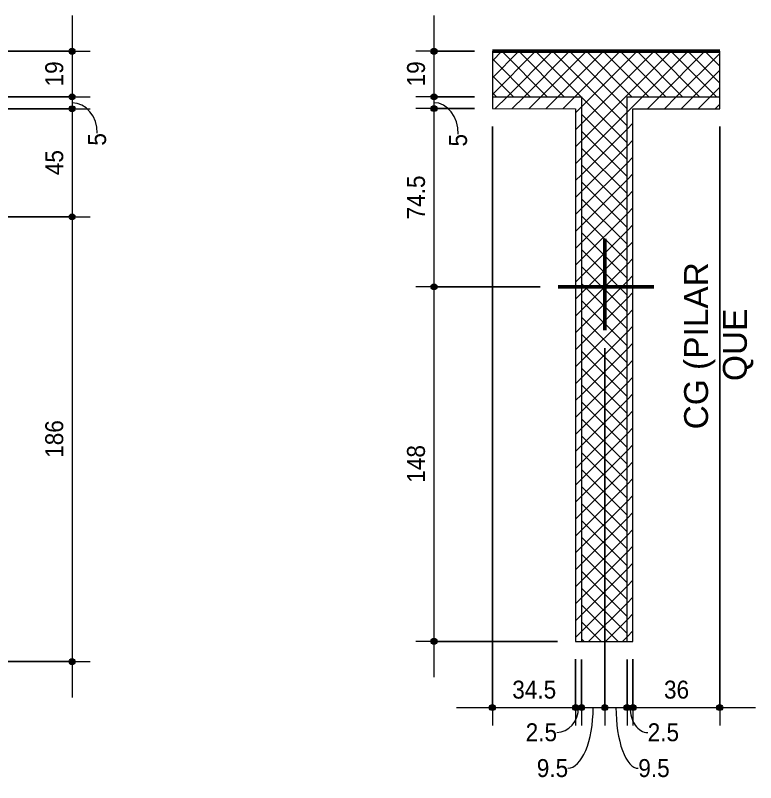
# Model space of a CAD drawing. Extents: x -1981 to 38708, y -3196 to 88064.
# Drawn here: x 19089.4 to 19398.8, y 401.6 to 722.2 of the extents above; entities that cross this region are included whole.
import ezdxf

# ---------------------------------------------------------------- set-up
doc = ezdxf.new("R2010")
doc.units = 0
doc.linetypes.add('Hidden', pattern=[0.714375, 0.47625, -0.238125])
doc.linetypes.add('Traço', pattern=[0.635, 0.3175, -0.3175])
for name, color, linetype, lineweight in [('A-ANNO-DIMS', 7, 'Continuous', 9), ('A-ANNO-DIMS-50', 7, 'Continuous', 9), ('A-DETL', 7, 'Hidden', 18), ('A-DETL-GENF', 7, 'Continuous', 18), ('A-DETL-MEDM', 7, 'Continuous', 50), ('G-ANNO-TEXT', 7, 'Continuous', 9), ('S-COLS', 7, 'Continuous', 25), ('S-COLS-HDLN', 7, 'Traço', 18)]:
    doc.layers.add(name, color=color, linetype=linetype, lineweight=lineweight)
doc.styles.add('Arial_1', font='arial.ttf', dxfattribs={"width": 0.9, "height": 7.5})
doc.styles.add('Arial_3', font='arial.ttf', dxfattribs={"height": 10})
doc.dimstyles.new('PED_1_5mm_ESQ_1', dxfattribs={"dimscale": 30.48, "dimtxt": 7.651945, "dimasz": 0.328084, "dimexe": 0.246063, "dimexo": 0.246063, "dimgap": 0.049213, "dimtad": 1, "dimdec": 1, "dimrnd": 0.5, "dimdsep": 46, "dimtxsty": 'Arial_1', "dimblk1": 'DOTSMALL', "dimblk2": 'DOTSMALL', "dimsah": 1, "dimcen": 0.09, "dimdle": 0.492126, "dimazin": 0, "dimtfac": 1, "dimtdec": 4, "dimtix": 1, "dimtmove": 1, "dimatfit": 3, "dimfxl": 1, "dimtvp": 1, "dimtolj": 1, "dimtzin": 0, "dimarcsym": 2})
doc.dimstyles.new('PED_1_5mm_ESQ_3', dxfattribs={"dimscale": 30.48, "dimtxt": 7.651945, "dimasz": 0.328084, "dimexe": 0.246063, "dimexo": 0.246063, "dimgap": 0.049213, "dimtad": 1, "dimdec": 1, "dimrnd": 0.5, "dimdsep": 46, "dimtxsty": 'Arial_1', "dimblk1": 'DOTSMALL', "dimblk2": 'DOTSMALL', "dimsah": 1, "dimcen": 0.09, "dimdle": 0.492126, "dimazin": 0, "dimtfac": 1, "dimtdec": 4, "dimtix": 1, "dimtmove": 0, "dimatfit": 3, "dimfxl": 1, "dimtvp": 1, "dimtolj": 1, "dimtzin": 0, "dimarcsym": 2})

# ---------------------------------------------------------------- blocks, each defined once
blk = doc.blocks.new('DIMBLOCK422-DT D 002 - DETALHE P3')
at = {"layer": 'A-ANNO-DIMS-50', "transparency": 16777216}
h = blk.add_hatch(color=256, dxfattribs=at)
edge = h.paths.add_edge_path(flags=0)
edge.add_arc((19113.15, 707.12), 1.25, 0, 360)
h = blk.add_hatch(color=256, dxfattribs=at)
edge = h.paths.add_edge_path(flags=0)
edge.add_arc((19113.15, 688.12), 1.25, 0, 360)
for p, q in [((19113.15, 722.12), (19113.15, 688.12)), ((19064.99, 707.12), (19120.65, 707.12)), ((19113.15, 707.12), (19064.99, 707.12)), ((19064.99, 688.12), (19120.65, 688.12)), ((19113.15, 688.12), (19064.99, 688.12))]:
    blk.add_line(p, q, dxfattribs=at)
for centre in [(19113.15, 707.12), (19113.15, 688.12)]:
    blk.add_circle(centre, 1.25, dxfattribs=at)
at = {"layer": 'A-ANNO-DIMS-50', "color": 0, "transparency": 16777216, "insert": (19101.92, 692.44), "char_height": 7.5, "width": 12.4315, "attachment_point": 1, "rotation": 90, "line_spacing_factor": 0.941778, "style": 'Arial_1'}
blk.add_mtext('19', dxfattribs=at)
blk = doc.blocks.new('_DotSmall')
at = {"color": 0, "linetype": 'ByBlock', "const_width": 0.5}
blk.add_lwpolyline([(-0.0625, 0, 1), (0.0625, 0, 1)], format="xyb", close=True, dxfattribs=at)
blk = doc.blocks.new('DIMBLOCK423-DT D 002 - DETALHE P3')
at = {"layer": 'A-ANNO-DIMS-50', "transparency": 16777216}
h = blk.add_hatch(color=256, dxfattribs=at)
edge = h.paths.add_edge_path(flags=0)
edge.add_arc((19113.15, 688.12), 1.25, 0, 360)
h = blk.add_hatch(color=256, dxfattribs=at)
edge = h.paths.add_edge_path(flags=0)
edge.add_arc((19113.15, 683.12), 1.25, 0, 360)
for p, q in [((19064.99, 688.12), (19120.65, 688.12)), ((19113.15, 688.12), (19064.99, 688.12)), ((19113.15, 688.12), (19113.15, 683.12)), ((19065, 683.12), (19120.65, 683.12)), ((19113.15, 683.12), (19065, 683.12))]:
    blk.add_line(p, q, dxfattribs=at)
for centre in [(19113.15, 688.12), (19113.15, 683.12)]:
    blk.add_circle(centre, 1.25, dxfattribs=at)
blk.add_ellipse((19113.15, 672.88), major_axis=(0, 12.74), ratio=0.826134, start_param=4.712389, end_param=6.283185, dxfattribs=at)
at = {"layer": 'A-ANNO-DIMS-50', "color": 0, "transparency": 16777216, "insert": (19119.83, 667.7), "char_height": 7.5, "width": 6.2157, "attachment_point": 1, "rotation": 90, "line_spacing_factor": 0.941778, "style": 'Arial_1'}
blk.add_mtext('5', dxfattribs=at)
blk = doc.blocks.new('DIMBLOCK424-DT D 002 - DETALHE P3')
at = {"layer": 'A-ANNO-DIMS-50', "transparency": 16777216}
h = blk.add_hatch(color=256, dxfattribs=at)
edge = h.paths.add_edge_path(flags=0)
edge.add_arc((19113.15, 683.12), 1.25, 0, 360)
h = blk.add_hatch(color=256, dxfattribs=at)
edge = h.paths.add_edge_path(flags=0)
edge.add_arc((19113.15, 637.98), 1.25, 0, 360)
for p, q in [((19065, 683.12), (19120.65, 683.12)), ((19113.15, 683.12), (19065, 683.12)), ((19113.15, 683.12), (19113.15, 637.98)), ((19048.86, 637.98), (19120.65, 637.98)), ((19113.15, 637.98), (19048.86, 637.98))]:
    blk.add_line(p, q, dxfattribs=at)
for centre in [(19113.15, 683.12), (19113.15, 637.98)]:
    blk.add_circle(centre, 1.25, dxfattribs=at)
at = {"layer": 'A-ANNO-DIMS-50', "color": 0, "transparency": 16777216, "insert": (19101.92, 655.37), "char_height": 7.5, "width": 12.4315, "attachment_point": 1, "rotation": 90, "line_spacing_factor": 0.941778, "style": 'Arial_1'}
blk.add_mtext('45', dxfattribs=at)
blk = doc.blocks.new('DIMBLOCK425-DT D 002 - DETALHE P3')
at = {"layer": 'A-ANNO-DIMS-50', "transparency": 16777216}
h = blk.add_hatch(color=256, dxfattribs=at)
edge = h.paths.add_edge_path(flags=0)
edge.add_arc((19113.15, 637.98), 1.25, 0, 360)
h = blk.add_hatch(color=256, dxfattribs=at)
edge = h.paths.add_edge_path(flags=0)
edge.add_arc((19113.15, 452.12), 1.25, 0, 360)
for p, q in [((19048.86, 637.98), (19120.65, 637.98)), ((19113.15, 637.98), (19048.86, 637.98)), ((19113.15, 637.98), (19113.15, 437.12)), ((19031.25, 452.12), (19120.65, 452.12)), ((19113.15, 452.12), (19031.25, 452.12))]:
    blk.add_line(p, q, dxfattribs=at)
for centre in [(19113.15, 637.98), (19113.15, 452.12)]:
    blk.add_circle(centre, 1.25, dxfattribs=at)
at = {"layer": 'A-ANNO-DIMS-50', "color": 0, "transparency": 16777216, "insert": (19101.92, 537.28), "char_height": 7.5, "width": 18.6472, "attachment_point": 1, "rotation": 90, "line_spacing_factor": 0.941778, "style": 'Arial_1'}
blk.add_mtext('186', dxfattribs=at)
blk = doc.blocks.new('DIMBLOCK434-DT D 003 - DETALHE P4')
at = {"layer": 'A-ANNO-DIMS-50', "transparency": 16777216}
h = blk.add_hatch(color=256, dxfattribs=at)
edge = h.paths.add_edge_path(flags=0)
edge.add_arc((19288.75, 432.93), 1.25, 0, 360)
h = blk.add_hatch(color=256, dxfattribs=at)
edge = h.paths.add_edge_path(flags=0)
edge.add_arc((19323.5, 432.93), 1.25, 0, 360)
for p, q in [((19288.75, 675.7), (19288.75, 425.43)), ((19288.75, 432.93), (19288.75, 675.7)), ((19323.5, 453.08), (19323.5, 425.43)), ((19323.5, 432.93), (19323.5, 453.08)), ((19273.75, 432.93), (19323.5, 432.93))]:
    blk.add_line(p, q, dxfattribs=at)
for centre in [(19288.75, 432.93), (19323.5, 432.93)]:
    blk.add_circle(centre, 1.25, dxfattribs=at)
at = {"layer": 'A-ANNO-DIMS-50', "color": 0, "transparency": 16777216, "insert": (19297.06, 444.17), "char_height": 7.5, "width": 21.7551, "attachment_point": 1, "line_spacing_factor": 0.941778, "style": 'Arial_1'}
blk.add_mtext('34.5', dxfattribs=at)
blk = doc.blocks.new('DIMBLOCK435-DT D 003 - DETALHE P4')
at = {"layer": 'A-ANNO-DIMS-50', "transparency": 16777216}
h = blk.add_hatch(color=256, dxfattribs=at)
edge = h.paths.add_edge_path(flags=0)
edge.add_arc((19323.5, 432.93), 1.25, 0, 360)
h = blk.add_hatch(color=256, dxfattribs=at)
edge = h.paths.add_edge_path(flags=0)
edge.add_arc((19326, 432.93), 1.25, 0, 360)
for p, q in [((19323.5, 453.08), (19323.5, 425.43)), ((19323.5, 432.93), (19323.5, 453.08)), ((19326, 453.05), (19326, 425.43)), ((19326, 432.93), (19326, 453.05)), ((19323.5, 432.93), (19326, 432.93))]:
    blk.add_line(p, q, dxfattribs=at)
for centre in [(19323.5, 432.93), (19326, 432.93)]:
    blk.add_circle(centre, 1.25, dxfattribs=at)
blk.add_ellipse((19315.61, 432.93), major_axis=(0, 10.42), ratio=0.877511, start_param=3.141593, end_param=4.712389, dxfattribs=at)
at = {"layer": 'A-ANNO-DIMS-50', "color": 0, "transparency": 16777216, "insert": (19302.66, 426.36), "char_height": 7.5, "width": 15.5393, "attachment_point": 1, "line_spacing_factor": 0.941778, "style": 'Arial_1'}
blk.add_mtext('2.5', dxfattribs=at)
blk = doc.blocks.new('DIMBLOCK436-DT D 003 - DETALHE P4')
at = {"layer": 'A-ANNO-DIMS-50', "transparency": 16777216}
h = blk.add_hatch(color=256, dxfattribs=at)
edge = h.paths.add_edge_path(flags=0)
edge.add_arc((19326, 432.93), 1.25, 0, 360)
h = blk.add_hatch(color=256, dxfattribs=at)
edge = h.paths.add_edge_path(flags=0)
edge.add_arc((19335.73, 432.93), 1.25, 0, 360)
for p, q in [((19335.73, 583.14), (19335.73, 425.43)), ((19335.73, 432.93), (19335.73, 583.14)), ((19326, 453.05), (19326, 425.43)), ((19326, 432.93), (19326, 453.05)), ((19326, 432.93), (19335.73, 432.93))]:
    blk.add_line(p, q, dxfattribs=at)
for centre in [(19326, 432.93), (19335.73, 432.93)]:
    blk.add_circle(centre, 1.25, dxfattribs=at)
blk.add_ellipse((19320.25, 432.93), major_axis=(0, 25.38), ratio=0.418024, start_param=3.141593, end_param=4.712389, dxfattribs=at)
at = {"layer": 'A-ANNO-DIMS-50', "color": 0, "transparency": 16777216, "insert": (19307.3, 411.4), "char_height": 7.5, "width": 15.5393, "attachment_point": 1, "line_spacing_factor": 0.941778, "style": 'Arial_1'}
blk.add_mtext('9.5', dxfattribs=at)
blk = doc.blocks.new('DIMBLOCK437-DT D 003 - DETALHE P4')
at = {"layer": 'A-ANNO-DIMS-50', "transparency": 16777216}
h = blk.add_hatch(color=256, dxfattribs=at)
edge = h.paths.add_edge_path(flags=0)
edge.add_arc((19335.73, 432.93), 1.25, 0, 360)
h = blk.add_hatch(color=256, dxfattribs=at)
edge = h.paths.add_edge_path(flags=0)
edge.add_arc((19345, 432.93), 1.25, 0, 360)
for p, q in [((19335.73, 583.14), (19335.73, 425.43)), ((19335.73, 432.93), (19335.73, 583.14)), ((19345, 453.05), (19345, 425.43)), ((19345, 432.93), (19345, 453.05)), ((19335.73, 432.93), (19345, 432.93))]:
    blk.add_line(p, q, dxfattribs=at)
for centre in [(19335.73, 432.93), (19345, 432.93)]:
    blk.add_circle(centre, 1.25, dxfattribs=at)
blk.add_ellipse((19349.72, 432.93), major_axis=(0, 25.38), ratio=0.36839, start_param=1.570796, end_param=3.141593, dxfattribs=at)
at = {"layer": 'A-ANNO-DIMS-50', "color": 0, "transparency": 16777216, "insert": (19349.72, 411.4), "char_height": 7.5, "width": 15.5393, "attachment_point": 1, "line_spacing_factor": 0.941778, "style": 'Arial_1'}
blk.add_mtext('9.5', dxfattribs=at)
blk = doc.blocks.new('DIMBLOCK438-DT D 003 - DETALHE P4')
at = {"layer": 'A-ANNO-DIMS-50', "transparency": 16777216}
h = blk.add_hatch(color=256, dxfattribs=at)
edge = h.paths.add_edge_path(flags=0)
edge.add_arc((19345, 432.93), 1.25, 0, 360)
h = blk.add_hatch(color=256, dxfattribs=at)
edge = h.paths.add_edge_path(flags=0)
edge.add_arc((19347.5, 432.93), 1.25, 0, 360)
for p, q in [((19345, 453.05), (19345, 425.43)), ((19345, 432.93), (19345, 453.05)), ((19347.5, 453.08), (19347.5, 425.43)), ((19347.5, 432.93), (19347.5, 453.08)), ((19345, 432.93), (19347.5, 432.93))]:
    blk.add_line(p, q, dxfattribs=at)
for centre in [(19345, 432.93), (19347.5, 432.93)]:
    blk.add_circle(centre, 1.25, dxfattribs=at)
blk.add_ellipse((19353.64, 432.93), major_axis=(0, 10.42), ratio=0.708465, start_param=1.570796, end_param=3.141593, dxfattribs=at)
at = {"layer": 'A-ANNO-DIMS-50', "color": 0, "transparency": 16777216, "insert": (19353.64, 426.36), "char_height": 7.5, "width": 15.5393, "attachment_point": 1, "line_spacing_factor": 0.941778, "style": 'Arial_1'}
blk.add_mtext('2.5', dxfattribs=at)
blk = doc.blocks.new('DIMBLOCK439-DT D 003 - DETALHE P4')
at = {"layer": 'A-ANNO-DIMS-50', "transparency": 16777216}
h = blk.add_hatch(color=256, dxfattribs=at)
edge = h.paths.add_edge_path(flags=0)
edge.add_arc((19347.5, 432.93), 1.25, 0, 360)
h = blk.add_hatch(color=256, dxfattribs=at)
edge = h.paths.add_edge_path(flags=0)
edge.add_arc((19383.75, 432.93), 1.25, 0, 360)
for p, q in [((19383.75, 675.7), (19383.75, 425.43)), ((19383.75, 432.93), (19383.75, 675.7)), ((19347.5, 453.08), (19347.5, 425.43)), ((19347.5, 432.93), (19347.5, 453.08)), ((19347.5, 432.93), (19398.75, 432.93))]:
    blk.add_line(p, q, dxfattribs=at)
for centre in [(19347.5, 432.93), (19383.75, 432.93)]:
    blk.add_circle(centre, 1.25, dxfattribs=at)
at = {"layer": 'A-ANNO-DIMS-50', "color": 0, "transparency": 16777216, "insert": (19360.45, 444.17), "char_height": 7.5, "width": 12.4315, "attachment_point": 1, "line_spacing_factor": 0.941778, "style": 'Arial_1'}
blk.add_mtext('36', dxfattribs=at)
blk = doc.blocks.new('DIMBLOCK440-DT D 003 - DETALHE P4')
at = {"layer": 'A-ANNO-DIMS-50', "transparency": 16777216}
h = blk.add_hatch(color=256, dxfattribs=at)
edge = h.paths.add_edge_path(flags=0)
edge.add_arc((19264.32, 707.15), 1.25, 0, 360)
h = blk.add_hatch(color=256, dxfattribs=at)
edge = h.paths.add_edge_path(flags=0)
edge.add_arc((19264.32, 688.12), 1.25, 0, 360)
for p, q in [((19264.32, 722.15), (19264.32, 688.12)), ((19281.25, 707.15), (19256.82, 707.15)), ((19264.32, 707.15), (19281.25, 707.15)), ((19281.25, 688.12), (19256.82, 688.12)), ((19264.32, 688.12), (19281.25, 688.12))]:
    blk.add_line(p, q, dxfattribs=at)
for centre in [(19264.32, 707.15), (19264.32, 688.12)]:
    blk.add_circle(centre, 1.25, dxfattribs=at)
at = {"layer": 'A-ANNO-DIMS-50', "color": 0, "transparency": 16777216, "insert": (19253.08, 692.46), "char_height": 7.5, "width": 12.4315, "attachment_point": 1, "rotation": 90, "line_spacing_factor": 0.941778, "style": 'Arial_1'}
blk.add_mtext('19', dxfattribs=at)
blk = doc.blocks.new('DIMBLOCK441-DT D 003 - DETALHE P4')
at = {"layer": 'A-ANNO-DIMS-50', "transparency": 16777216}
h = blk.add_hatch(color=256, dxfattribs=at)
edge = h.paths.add_edge_path(flags=0)
edge.add_arc((19264.32, 688.12), 1.25, 0, 360)
h = blk.add_hatch(color=256, dxfattribs=at)
edge = h.paths.add_edge_path(flags=0)
edge.add_arc((19264.32, 683.2), 1.25, 0, 360)
for p, q in [((19281.25, 688.12), (19256.82, 688.12)), ((19264.32, 688.12), (19264.32, 683.2)), ((19264.32, 688.12), (19281.25, 688.12)), ((19281.25, 683.2), (19256.82, 683.2)), ((19264.32, 683.2), (19281.25, 683.2))]:
    blk.add_line(p, q, dxfattribs=at)
for centre in [(19264.32, 688.12), (19264.32, 683.2)]:
    blk.add_circle(centre, 1.25, dxfattribs=at)
blk.add_ellipse((19264.32, 672.52), major_axis=(0, 13.14), ratio=0.774467, start_param=4.712389, end_param=6.283185, dxfattribs=at)
at = {"layer": 'A-ANNO-DIMS-50', "color": 0, "transparency": 16777216, "insert": (19270.64, 667.34), "char_height": 7.5, "width": 6.2157, "attachment_point": 1, "rotation": 90, "line_spacing_factor": 0.941778, "style": 'Arial_1'}
blk.add_mtext('5', dxfattribs=at)
blk = doc.blocks.new('DIMBLOCK442-DT D 003 - DETALHE P4')
at = {"layer": 'A-ANNO-DIMS-50', "transparency": 16777216}
h = blk.add_hatch(color=256, dxfattribs=at)
edge = h.paths.add_edge_path(flags=0)
edge.add_arc((19264.32, 683.2), 1.25, 0, 360)
h = blk.add_hatch(color=256, dxfattribs=at)
edge = h.paths.add_edge_path(flags=0)
edge.add_arc((19264.32, 608.72), 1.25, 0, 360)
for p, q in [((19281.25, 683.2), (19256.82, 683.2)), ((19264.32, 683.2), (19264.32, 608.72)), ((19264.32, 683.2), (19281.25, 683.2)), ((19308.75, 608.72), (19256.82, 608.72)), ((19264.32, 608.72), (19308.75, 608.72))]:
    blk.add_line(p, q, dxfattribs=at)
for centre in [(19264.32, 683.2), (19264.32, 608.72)]:
    blk.add_circle(centre, 1.25, dxfattribs=at)
at = {"layer": 'A-ANNO-DIMS-50', "color": 0, "transparency": 16777216, "insert": (19253.08, 636.89), "char_height": 7.5, "width": 21.7551, "attachment_point": 1, "rotation": 90, "line_spacing_factor": 0.941778, "style": 'Arial_1'}
blk.add_mtext('74.5', dxfattribs=at)
blk = doc.blocks.new('DIMBLOCK443-DT D 003 - DETALHE P4')
at = {"layer": 'A-ANNO-DIMS-50', "transparency": 16777216}
h = blk.add_hatch(color=256, dxfattribs=at)
edge = h.paths.add_edge_path(flags=0)
edge.add_arc((19264.32, 608.72), 1.25, 0, 360)
h = blk.add_hatch(color=256, dxfattribs=at)
edge = h.paths.add_edge_path(flags=0)
edge.add_arc((19264.32, 460.58), 1.25, 0, 360)
for p, q in [((19308.75, 608.72), (19256.82, 608.72)), ((19264.32, 608.72), (19264.32, 445.58)), ((19264.32, 608.72), (19308.75, 608.72)), ((19316, 460.58), (19256.82, 460.58)), ((19264.32, 460.58), (19316, 460.58))]:
    blk.add_line(p, q, dxfattribs=at)
for centre in [(19264.32, 608.72), (19264.32, 460.58)]:
    blk.add_circle(centre, 1.25, dxfattribs=at)
at = {"layer": 'A-ANNO-DIMS-50', "color": 0, "transparency": 16777216, "insert": (19253.08, 526.88), "char_height": 7.5, "width": 18.6472, "attachment_point": 1, "rotation": 90, "line_spacing_factor": 0.941778, "style": 'Arial_1'}
blk.add_mtext('148', dxfattribs=at)

msp = doc.modelspace()

# ---------------------------------------------------------------- hatches: boundary and pattern name
at = {"layer": 'A-DETL-GENF', "true_color": 0x0000ff}
h = msp.add_hatch(dxfattribs=at)
h.set_pattern_fill('FP_2', color=5, style=0, pattern_type=2)
h.set_pattern_definition([(45, (18514.855, 0), (-3.535534, 3.535534), []), (135, (18514.855, 0), (-3.535534, -3.535534), [])])
h.paths.add_polyline_path([(19345, 460.55), (19345, 460.58), (19345, 688.12), (19383.75, 688.12), (19383.75, 707.15), (19288.75, 707.12), (19288.75, 688.12), (19326, 688.12), (19326, 460.55)], flags=0)
at = {"layer": 'A-DETL-GENF', "true_color": 0x808080}
h = msp.add_hatch(dxfattribs=at)
h.set_pattern_fill('FP_1', color=8, style=0, pattern_type=2)
h.set_pattern_definition([(45, (18514.855, 0), (-3.535534, 3.535534), [])])
h.paths.add_polyline_path([(19323.5, 460.55), (19323.5, 460.55), (19326, 460.58), (19326, 688.12), (19288.75, 688.12), (19288.75, 683.2), (19323.5, 683.12), (19323.5, 460.58)], flags=0)
h.paths.add_polyline_path([(19345, 460.55), (19347.5, 460.58), (19347.5, 683.12), (19383.75, 683.12), (19383.75, 688.12), (19345, 688.12), (19345, 460.58)], flags=0)
at = {"layer": 'S-COLS', "true_color": 0x808080}
msp.add_hatch(color=8, dxfattribs=at).paths.add_polyline_path([(19383.75, 683.2), (19383.75, 683.2), (19383.75, 688.12)], flags=0)

# ---------------------------------------------------------------- linework, layer by layer
at = {"layer": 'A-DETL', "linetype": 'Continuous'}
for p, q in [((19383.75, 707.15), (19288.75, 707.12)), ((19288.75, 707.12), (19288.75, 688.12)), ((19383.75, 688.12), (19383.75, 707.15)), ((19288.75, 688.12), (19288.75, 683.2)), ((19288.75, 688.12), (19326, 688.12)), ((19326, 688.12), (19326, 460.55)), ((19345, 460.55), (19345, 688.12)), ((19345, 688.12), (19383.75, 688.12)), ((19383.75, 683.12), (19383.75, 688.12)), ((19288.75, 683.2), (19323.5, 683.12)), ((19323.5, 683.12), (19323.5, 460.55)), ((19347.5, 460.55), (19347.5, 683.12)), ((19347.5, 683.12), (19383.75, 683.12)), ((19323.5, 460.55), (19326, 460.55)), ((19326, 460.55), (19345, 460.55)), ((19345, 460.55), (19347.5, 460.55))]:
    msp.add_line(p, q, dxfattribs=at)
at = {"layer": 'A-DETL-MEDM'}
for q in [(19335.73, 628.72), (19316.25, 608.72), (19356.25, 608.72), (19335.73, 590.64)]:
    msp.add_line((19335.73, 608.72), q, dxfattribs=at)
at = {"layer": 'S-COLS', "lineweight": 50}
msp.add_line((19288.75, 707.15), (19383.75, 707.15), dxfattribs=at)
at = {"layer": 'S-COLS-HDLN'}
for p, q in [((19288.75, 707.12), (19288.75, 707.15)), ((19326, 707.12), (19326, 707.15))]:
    msp.add_line(p, q, dxfattribs=at)

# ---------------------------------------------------------------- texts
at = {"layer": 'G-ANNO-TEXT', "char_height": 10, "attachment_point": 1, "rotation": 90, "style": 'Arial_3'}
for s, insert, width in [('CG (PILAR ', (19368.86, 549.16), 90.9915), ('QUE ', (19385.07, 569.34), 42.0886)]:
    msp.add_mtext(s, dxfattribs=dict(at, insert=insert, width=width))

# ---------------------------------------------------------------- dimensions: what is measured, and where the dimension line sits
at = {"layer": 'A-ANNO-DIMS'}
for base, p1, p2, override, picture, middle in [((19113.15, 688.12), (19057.49, 707.12), (19057.49, 688.12), {"dimpost": '<>', "dimfxl": 19}, 'DIMBLOCK422-DT D 002 - DETALHE P3', (19107.83, 697.62)), ((19264.32, 688.12), (19288.75, 707.15), (19288.75, 688.12), {"dimpost": '<>', "dimfxl": 19.033568}, 'DIMBLOCK440-DT D 003 - DETALHE P4', (19258.99, 697.64)), ((19113.15, 637.98), (19057.5, 683.12), (19041.36, 637.98), {"dimpost": '<>', "dimfxl": 47.941793}, 'DIMBLOCK424-DT D 002 - DETALHE P3', (19107.84, 660.55)), ((19264.32, 608.72), (19288.75, 683.2), (19316.25, 608.72), {"dimpost": '<>', "dimfxl": 79.400288}, 'DIMBLOCK442-DT D 003 - DETALHE P4', (19259, 645.96)), ((19113.15, 452.12), (19041.36, 637.98), (19023.75, 452.12), {"dimpost": '<>', "dimfxl": 186.68869}, 'DIMBLOCK425-DT D 002 - DETALHE P3', (19107.83, 545.05)), ((19264.32, 460.58), (19316.25, 608.72), (19323.5, 460.58), {"dimpost": '<>', "dimfxl": 148.308399}, 'DIMBLOCK443-DT D 003 - DETALHE P4', (19258.99, 534.65))]:
    dim = msp.add_linear_dim(base=base, p1=p1, p2=p2, angle=90, dimstyle='PED_1_5mm_ESQ_3', override=override, dxfattribs=at)
    dim.commit()
    dim.dimension.update_dxf_attribs({"geometry": picture, "text_midpoint": middle})
for base, p1, p2, override, picture, middle in [((19113.15, 683.12), (19057.49, 688.12), (19057.5, 683.12), {"dimpost": '<>', "dimfxl": 4.999933}, 'DIMBLOCK423-DT D 002 - DETALHE P3', (19124.83, 670.8)), ((19264.32, 683.2), (19288.75, 688.12), (19288.75, 683.2), {"dimpost": '<>', "dimfxl": 4.918048}, 'DIMBLOCK441-DT D 003 - DETALHE P4', (19275.64, 670.44))]:
    dim = msp.add_linear_dim(base=base, p1=p1, p2=p2, angle=90, dimstyle='PED_1_5mm_ESQ_1', override=override, dxfattribs=at)
    dim.commit()
    dim.dimension.update_dxf_attribs({"geometry": picture, "text_midpoint": middle, "dimtype": 160, "text_rotation": 90})
for base, p1, p2, override, picture, middle in [((19323.50315335, 432.92949261), (19288.75315336, 683.20122955), (19323.50315335, 460.58408735), {"dimpost": '<>', "dimfxl": 225.313014}, 'DIMBLOCK434-DT D 003 - DETALHE P4', (19306.12815336, 438.26134802)), ((19383.753153, 432.929493), (19347.503154, 460.584087), (19383.753153, 683.20123), {"dimpost": '<>', "dimfxl": 225.549229}, 'DIMBLOCK439-DT D 003 - DETALHE P4', (19365.628153, 438.261348))]:
    dim = msp.add_linear_dim(base=base, p1=p1, p2=p2, dimstyle='PED_1_5mm_ESQ_3', override=override, dxfattribs=at)
    dim.commit()
    dim.dimension.update_dxf_attribs({"geometry": picture, "text_midpoint": middle})
for base, p1, p2, override, picture, middle in [((19335.73, 432.93), (19326, 460.55), (19335.73, 590.64), {"dimpost": '<>', "dimfxl": 130.455913}, 'DIMBLOCK436-DT D 003 - DETALHE P4', (19315.07, 406.4)), ((19345, 432.93), (19335.73, 590.64), (19345, 460.55), {"dimpost": '<>', "dimfxl": 130.423232}, 'DIMBLOCK437-DT D 003 - DETALHE P4', (19357.49, 406.4)), ((19326, 432.93), (19323.5, 460.58), (19326, 460.55), {"dimpost": '<>', "dimfxl": 2.499876}, 'DIMBLOCK435-DT D 003 - DETALHE P4', (19310.43, 421.36)), ((19347.5, 432.93), (19345, 460.55), (19347.5, 460.58), {"dimpost": '<>', "dimfxl": 2.500575}, 'DIMBLOCK438-DT D 003 - DETALHE P4', (19361.41, 421.36))]:
    dim = msp.add_linear_dim(base=base, p1=p1, p2=p2, dimstyle='PED_1_5mm_ESQ_1', override=override, dxfattribs=at)
    dim.commit()
    dim.dimension.update_dxf_attribs({"geometry": picture, "text_midpoint": middle, "dimtype": 160})

doc.saveas('drawing.dxf')
